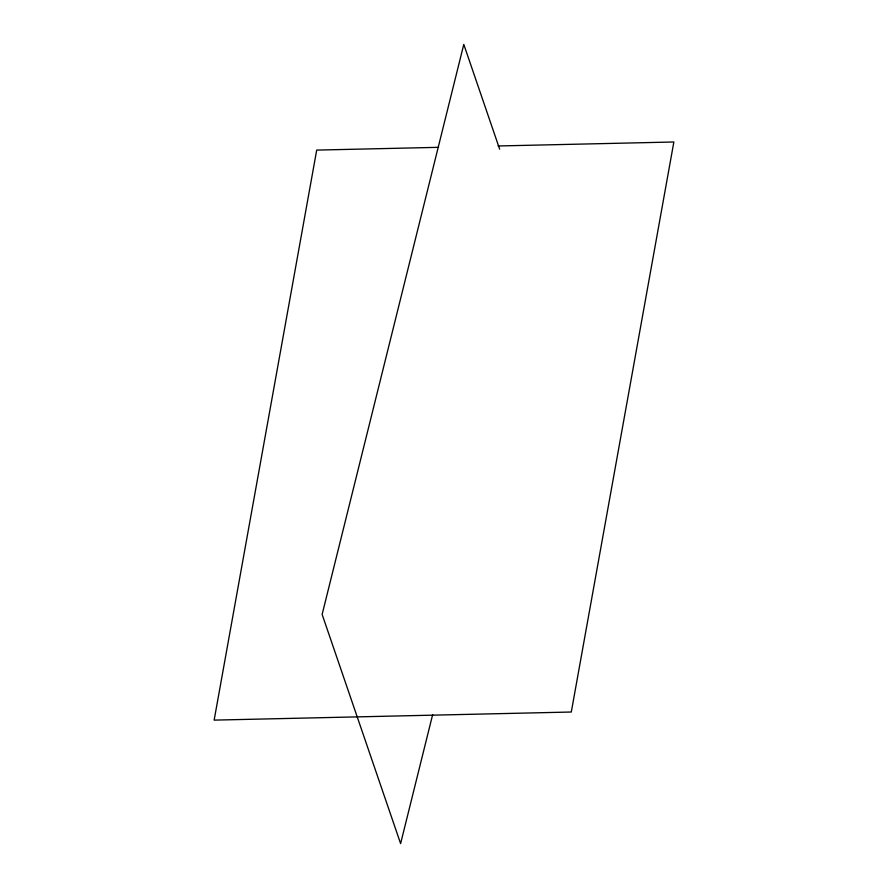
<?xml version="1.0" encoding="UTF-8"?>
<svg xmlns="http://www.w3.org/2000/svg" width="888" height="888" viewBox="0 0 888 888"><rect width="100%" height="100%" fill="white"/><g stroke="black" fill="none" stroke-linecap="round" stroke-linejoin="round"><path stroke-width="1.33" d="M432.678 714.54L400.61 843.6L322.133 614.429L463.791 44.4L499.655 149.162M438.528 147.33L316.705 150.094L214.141 720.124L571.295 712.021L673.859 141.991L498.046 145.976"/></g></svg>
